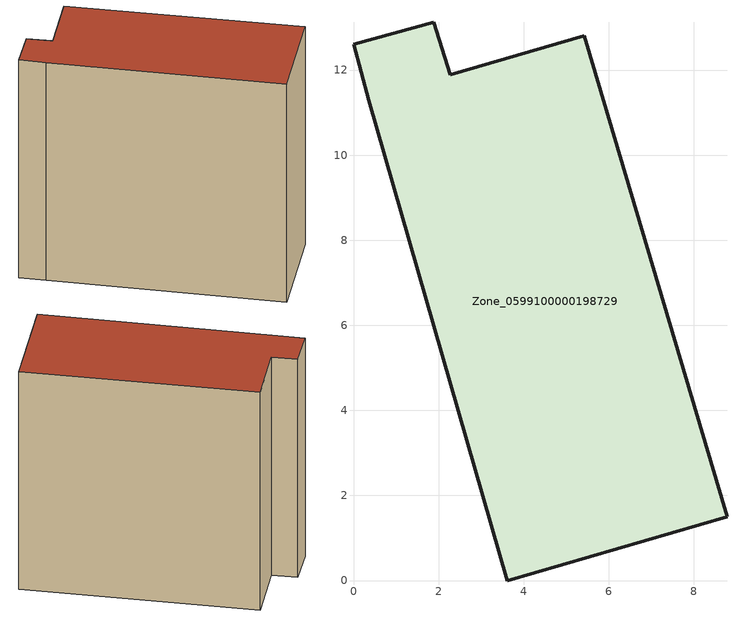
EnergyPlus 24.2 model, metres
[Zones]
Zone_0599100000198729
 floor ground (C_G): 5.42,12.8 8.78,1.5 3.61,0 0.36,11.29 0,12.61 1.89,13.12 2.28,11.89 z0
 wall outside (C_F): 2.28,11.89 1.89,13.12 0,12.61 0.36,11.29 3.61,0 8.78,1.5 5.42,12.8 2.28,11.89 z0:12.31
 roof outside (C_R): 8.78,1.5 5.42,12.8 2.28,11.89 1.89,13.12 0,12.61 0.36,11.29 3.61,0 z12.31
[BUILDING]
Pand.0599100000198729: North Axis=0; Terrain=City; Loads Convergence Tolerance Value=0.04; Temperature Convergence Tolerance Value=0.4; Solar Distribution=FullExterior; Maximum Number of Warmup Days=25; Minimum Number of Warmup Days=1
[Site:Location]
Rotterdam.The.Hague.AP_ZH_NLD Design_Conditions: Latitude=51.96; Longitude=4.45; Time Zone=1; Elevation=-4.5
[SITE:GROUNDTEMPERATURE:BUILDINGSURFACE]
18, 18, 18, 18, 18, 18, 18, 18, 18, 18, 18, 18
[MATERIAL] Thermal Absorptance=0.9; Solar Absorptance=0.7; Visible Absorptance=0.7
Name | Roughness | Thickness | Conductivity | Density | Specific Heat
G.TI.1946 | MediumSmooth | 0.15 | 1 | 540 | 1210
F.TI.1946 | Rough | 0.3 | 0.857143 | 1920 | 840
R.TI.1946 | MediumRough | 0.2 | 0.1 | 1500 | 1000
[CONSTRUCTION]
C_G: G.TI.1946
C_F: F.TI.1946
C_R: R.TI.1946
[ZONE]
Zone_0599100000198729: Type=1; Multiplier=1; Ceiling Height=Autocalculate; Volume=Autocalculate; Floor Area=autocalculate; Part of Total Floor Area=Yes
[ZONEINFILTRATION:DESIGNFLOWRATE]
Infil_Zone_0599100000198729: Zone or ZoneList or Space or SpaceList=Zone_0599100000198729; Schedule=AlwaysOn; Design Flow Rate Calculation Method=Flow/Area; Flow Rate per Floor Area=0.003; Constant Term Coefficient=1; Temperature Term Coefficient=0; Velocity Term Coefficient=0; Velocity Squared Term Coefficient=0
[HVACTEMPLATE:ZONE:IDEALLOADSAIRSYSTEM]
Zone_0599100000198729: Maximum Heating Supply Air Temperature=50; Minimum Cooling Supply Air Temperature=13; Maximum Heating Supply Air Humidity Ratio=0.0156; Minimum Cooling Supply Air Humidity Ratio=0.0077; Heating Limit=NoLimit; Cooling Limit=NoLimit; Dehumidification Control Type=ConstantSensibleHeatRatio; Cooling Sensible Heat Ratio=0.7; Dehumidification Setpoint=60; Humidification Control Type=None; Humidification Setpoint=30; Outdoor Air Method=None; Outdoor Air Flow Rate per Person=0.00944; Outdoor Air Flow Rate per Zone Floor Area=0; Outdoor Air Flow Rate per Zone=0; Demand Controlled Ventilation Type=None; Outdoor Air Economizer Type=NoEconomizer; Heat Recovery Type=None; Sensible Heat Recovery Effectiveness=0.7; Latent Heat Recovery Effectiveness=0.65
[ZONECONTROL:THERMOSTAT]
ThermostatControl_Zone_0599100000198729: Zone or ZoneList=Zone_0599100000198729; Control Type Schedule=DualSetpointControlType; Control 1=Thermostat_Zone_0599100000198729; Temperature Difference Between Cutout And Setpoint=0
[THERMOSTATSETPOINT:DUALSETPOINT]
Thermostat_Zone_0599100000198729: Heating Setpoint Temperature Schedule=HeatingSetpoint_Zone_0599100000198729; Cooling Setpoint Temperature Schedule=CoolingSetpoint_Zone_0599100000198729
[SCHEDULE:COMPACT]
HeatingSetpoint_Zone_0599100000198729: Through: 12/31, For: AllDays, Until: 24:00, 21
CoolingSetpoint_Zone_0599100000198729: Through: 12/31, For: AllDays, Until: 24:00, 24
DualSetpointControlType: Through: 12/31, For: AllDays, Until: 24:00, 4
AlwaysOn: Through: 12/31, For: AllDays, Until: 24:00, 1
